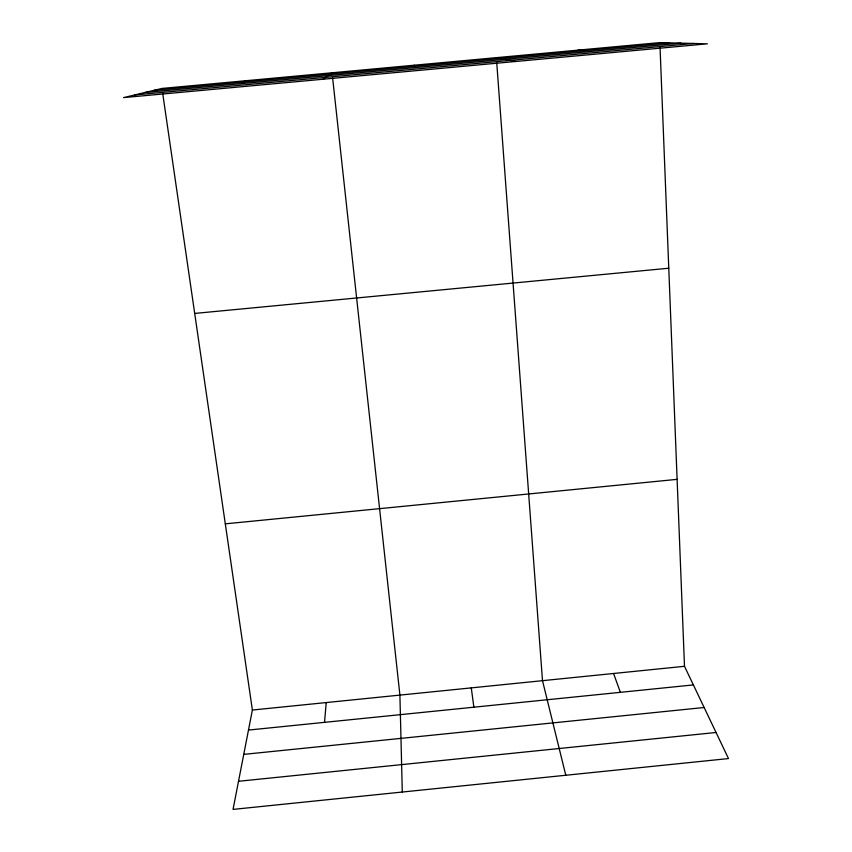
<?xml version="1.0" encoding="UTF-8"?>
<svg xmlns="http://www.w3.org/2000/svg" width="852" height="852" viewBox="0 0 852 852"><rect width="100%" height="100%" fill="white"/><g stroke="black" fill="none" stroke-linecap="round" stroke-linejoin="round"><path stroke-width="1.28" d="M324.527 722.347L326.231 702.559M162.743 93.688L252.384 710.035L233.043 809.4L728.492 758.568L684.497 666.307L660.066 47.861M323.142 79.225L332.067 72.782M242.447 82.143L247.133 80.599M248.486 730.068L693.368 684.923M243.747 754.382L704.146 707.501M238.517 781.284L716.053 732.486M252.384 710.035L684.497 666.307M225.301 523.842L677.106 479.356M194.703 313.43L668.767 268.22M154.361 90.259L669.278 42.845M145.021 92.485L680.823 43.143M134.573 94.977L693.73 43.473M578.199 50.119L584.845 50.619M496.354 57.648L515.801 61.472M414.306 65.21L415.361 66.222M613.568 673.485L620.362 692.325M565.781 775.256L542.5 680.673L496.748 62.91M471.273 687.883L473.872 707.192M332.642 78.033L399.907 695.104L402.293 792.03M161.986 88.438L123.508 97.618L707.384 43.825L659.863 42.6L161.986 88.438"/></g></svg>
